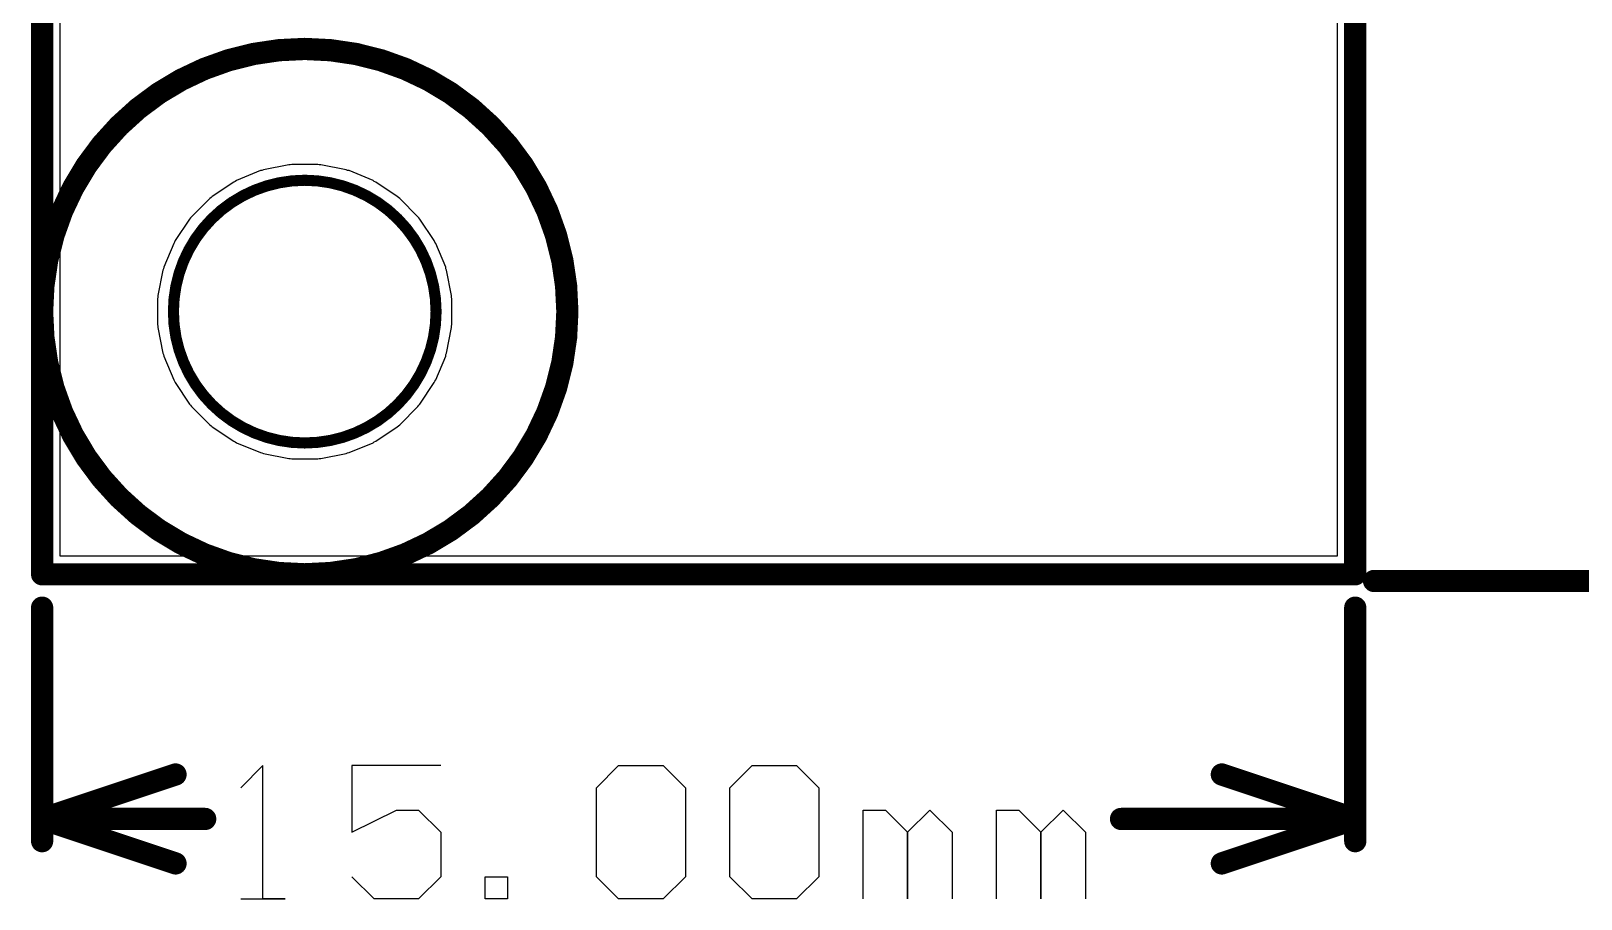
# Model space of a CAD drawing. Header units: millimetres. Extents: x -1.06 to 3.49, y -0.26 to 2.81.
# Drawn here: x -0.123 to 0.574, y -0.264 to 0.126 of the extents above; entities that cross this region are included whole.
import ezdxf

# ---------------------------------------------------------------- set-up
doc = ezdxf.new("R2010")
doc.units = ezdxf.units.MM
doc.header["$MEASUREMENT"] = 0
for name, color, linetype in [('BottomLayer', 5, 'Continuous'), ('Mechanical1', 6, 'Continuous'), ('Mechanical2', 216, 'Continuous'), ('MultiLayer', 9, 'Continuous'), ('TopLayer', 1, 'Continuous')]:
    doc.layers.add(name, color=color, linetype=linetype)

msp = doc.modelspace()

# ---------------------------------------------------------------- linework, layer by layer
at = {"layer": 'BottomLayer'}
for p, q in [((-0.10995, -0.10995), (-0.10995, 0.35433)), ((0.46428, 0.35433), (0.46428, -0.10995)), ((-0.01996, 0.06338), (-0.0307, 0.05893)), ((-0.01927, 0.06352), (-0.01996, 0.06338)), ((-0.01862, 0.06379), (-0.01927, 0.06352)), ((-0.00721, 0.06606), (-0.01862, 0.06379)), ((-0.00651, 0.06606), (-0.00721, 0.06606)), ((-0.00582, 0.06619), (-0.00651, 0.06606)), ((0.00582, 0.06619), (-0.00582, 0.06619)), ((0.00651, 0.06606), (0.00582, 0.06619)), ((0.00721, 0.06606), (0.00651, 0.06606)), ((0.01862, 0.06379), (0.00721, 0.06606)), ((0.01927, 0.06352), (0.01862, 0.06379)), ((0.01996, 0.06338), (0.01927, 0.06352)), ((0.0307, 0.05893), (0.01996, 0.06338)), ((-0.03194, 0.05827), (-0.04161, 0.05181)), ((-0.03129, 0.05854), (-0.03194, 0.05827)), ((-0.0307, 0.05893), (-0.03129, 0.05854)), ((0.03129, 0.05854), (0.0307, 0.05893)), ((0.03194, 0.05827), (0.03129, 0.05854)), ((0.04161, 0.05181), (0.03194, 0.05827)), ((-0.04269, 0.05092), (-0.05092, 0.04269)), ((-0.04211, 0.05131), (-0.04269, 0.05092)), ((-0.04161, 0.05181), (-0.04211, 0.05131)), ((0.04211, 0.05131), (0.04161, 0.05181)), ((0.04269, 0.05092), (0.04211, 0.05131)), ((0.05092, 0.04269), (0.04269, 0.05092)), ((-0.05131, 0.04211), (-0.05181, 0.04161)), ((-0.05092, 0.04269), (-0.05131, 0.04211)), ((0.05131, 0.04211), (0.05092, 0.04269)), ((0.05181, 0.04161), (0.05131, 0.04211)), ((-0.05181, 0.04161), (-0.05827, 0.03194)), ((0.05827, 0.03194), (0.05181, 0.04161)), ((-0.05893, 0.0307), (-0.06338, 0.01996)), ((-0.05854, 0.03129), (-0.05893, 0.0307)), ((-0.05827, 0.03194), (-0.05854, 0.03129)), ((0.05854, 0.03129), (0.05827, 0.03194)), ((0.05893, 0.0307), (0.05854, 0.03129)), ((0.06338, 0.01996), (0.05893, 0.0307)), ((-0.06379, 0.01862), (-0.06606, 0.00721)), ((-0.06352, 0.01927), (-0.06379, 0.01862)), ((-0.06338, 0.01996), (-0.06352, 0.01927)), ((0.06352, 0.01927), (0.06338, 0.01996)), ((0.06379, 0.01862), (0.06352, 0.01927)), ((0.06606, 0.00721), (0.06379, 0.01862)), ((-0.06606, 0.00721), (-0.06606, 0.00651)), ((0.06606, 0.00651), (0.06606, 0.00721)), ((-0.06606, 0.00651), (-0.06619, 0.00582)), ((-0.06619, 0.00582), (-0.06619, -0.00582)), ((0.06619, 0.00582), (0.06606, 0.00651)), ((0.06619, -0.00582), (0.06619, 0.00582)), ((-0.06619, -0.00582), (-0.06606, -0.00651)), ((-0.06606, -0.00651), (-0.06606, -0.00721)), ((0.06606, -0.00651), (0.06619, -0.00582)), ((0.06606, -0.00721), (0.06606, -0.00651)), ((-0.06606, -0.00721), (-0.06379, -0.01862)), ((0.06379, -0.01862), (0.06606, -0.00721)), ((-0.06379, -0.01862), (-0.06352, -0.01927)), ((-0.06352, -0.01927), (-0.06338, -0.01996)), ((-0.06338, -0.01996), (-0.05893, -0.0307)), ((0.05893, -0.0307), (0.06338, -0.01996)), ((0.06338, -0.01996), (0.06352, -0.01927)), ((0.06352, -0.01927), (0.06379, -0.01862)), ((-0.05893, -0.0307), (-0.05854, -0.03129)), ((-0.05854, -0.03129), (-0.05827, -0.03194)), ((-0.05827, -0.03194), (-0.05181, -0.04161)), ((0.05181, -0.04161), (0.05827, -0.03194)), ((0.05827, -0.03194), (0.05854, -0.03129)), ((0.05854, -0.03129), (0.05893, -0.0307)), ((-0.05181, -0.04161), (-0.05131, -0.04211)), ((0.05131, -0.04211), (0.05181, -0.04161)), ((-0.05131, -0.04211), (-0.05092, -0.04269)), ((-0.05092, -0.04269), (-0.04269, -0.05092)), ((0.04269, -0.05092), (0.05092, -0.04269)), ((0.05092, -0.04269), (0.05131, -0.04211)), ((-0.04269, -0.05092), (-0.04211, -0.05131)), ((-0.04211, -0.05131), (-0.04161, -0.05181)), ((-0.04161, -0.05181), (-0.03194, -0.05827)), ((0.03194, -0.05827), (0.04161, -0.05181)), ((0.04161, -0.05181), (0.04211, -0.05131)), ((0.04211, -0.05131), (0.04269, -0.05092)), ((-0.03194, -0.05827), (-0.03129, -0.05854)), ((-0.03129, -0.05854), (-0.0307, -0.05893)), ((-0.0307, -0.05893), (-0.01996, -0.06338)), ((0.01996, -0.06338), (0.0307, -0.05893)), ((0.0307, -0.05893), (0.03129, -0.05854)), ((0.03129, -0.05854), (0.03194, -0.05827)), ((-0.01996, -0.06338), (-0.01927, -0.06352)), ((-0.01927, -0.06352), (-0.01862, -0.06379)), ((-0.01862, -0.06379), (-0.00721, -0.06606)), ((-0.00721, -0.06606), (-0.00651, -0.06606)), ((-0.00651, -0.06606), (-0.00582, -0.06619)), ((-0.00582, -0.06619), (0.00582, -0.06619)), ((0.00582, -0.06619), (0.00651, -0.06606)), ((0.00651, -0.06606), (0.00721, -0.06606)), ((0.00721, -0.06606), (0.01862, -0.06379)), ((0.01862, -0.06379), (0.01927, -0.06352)), ((0.01927, -0.06352), (0.01996, -0.06338)), ((0.46428, -0.10995), (-0.10995, -0.10995))]:
    msp.add_line(p, q, dxfattribs=at)
at = {"layer": 'Mechanical1'}
for p, q in [((-0.01878, -0.20412), (-0.02877, -0.21412)), ((-0.01878, -0.2641), (-0.01878, -0.20412)), ((0.0612, -0.20412), (0.02121, -0.20412)), ((0.02121, -0.20412), (0.02121, -0.23411)), ((0.13117, -0.21412), (0.14117, -0.20412)), ((0.14117, -0.20412), (0.16117, -0.20412)), ((0.16117, -0.20412), (0.17116, -0.21412)), ((0.19116, -0.21412), (0.20115, -0.20412)), ((0.20115, -0.20412), (0.22115, -0.20412)), ((0.22115, -0.20412), (0.23114, -0.21412)), ((0.13117, -0.2541), (0.13117, -0.21412)), ((0.17116, -0.21412), (0.17116, -0.2541)), ((0.19116, -0.2541), (0.19116, -0.21412)), ((0.23114, -0.21412), (0.23114, -0.2541)), ((0.02121, -0.23411), (0.0412, -0.22411)), ((0.0412, -0.22411), (0.0512, -0.22411)), ((0.0512, -0.22411), (0.0612, -0.23411)), ((0.25114, -0.2641), (0.25114, -0.22411)), ((0.25114, -0.22411), (0.26113, -0.22411)), ((0.26113, -0.22411), (0.27113, -0.23411)), ((0.27113, -0.23411), (0.28113, -0.22411)), ((0.28113, -0.22411), (0.29112, -0.23411)), ((0.31112, -0.2641), (0.31112, -0.22411)), ((0.31112, -0.22411), (0.32111, -0.22411)), ((0.32111, -0.22411), (0.33111, -0.23411)), ((0.33111, -0.23411), (0.34111, -0.22411)), ((0.34111, -0.22411), (0.3511, -0.23411)), ((0.0612, -0.23411), (0.0612, -0.2541)), ((0.27113, -0.23411), (0.27113, -0.2641)), ((0.27113, -0.2641), (0.27113, -0.23411)), ((0.29112, -0.23411), (0.29112, -0.2641)), ((0.33111, -0.23411), (0.33111, -0.2641)), ((0.33111, -0.2641), (0.33111, -0.23411)), ((0.3511, -0.23411), (0.3511, -0.2641)), ((0.03121, -0.2641), (0.02121, -0.2541)), ((0.0612, -0.2541), (0.0512, -0.2641)), ((0.08119, -0.2641), (0.08119, -0.2541)), ((0.08119, -0.2541), (0.09119, -0.2541)), ((0.09119, -0.2541), (0.09119, -0.2641)), ((0.14117, -0.2641), (0.13117, -0.2541)), ((0.17116, -0.2541), (0.16117, -0.2641)), ((0.20115, -0.2641), (0.19116, -0.2541)), ((0.23114, -0.2541), (0.22115, -0.2641)), ((-0.02877, -0.2641), (-0.00878, -0.2641)), ((-0.00878, -0.2641), (-0.01878, -0.2641)), ((0.0512, -0.2641), (0.03121, -0.2641)), ((0.09119, -0.2641), (0.08119, -0.2641)), ((0.16117, -0.2641), (0.14117, -0.2641)), ((0.22115, -0.2641), (0.20115, -0.2641))]:
    msp.add_line(p, q, dxfattribs=at)
at = {"layer": 'Mechanical1', "const_width": 0.01}
for points in [[(0, -0.11811, -1), (0, 0.11811)], [(0, 0.11811, -1), (0, -0.11811)]]:
    msp.add_lwpolyline(points, format="xyb", dxfattribs=at)
at = {"layer": 'Mechanical1', "const_width": 0.005}
for points in [[(-0.0025, 0.11811, 1), (0.0025, 0.11811, 1)], [(-0.0025, 0.11811, 1), (0.0025, 0.11811, 1)], [(-0.0025, -0.11811, 1), (0.0025, -0.11811, 1)], [(-0.0025, -0.11811, 1), (0.0025, -0.11811, 1)], [(0.47839, -0.12111, 1), (0.48339, -0.12111, 1)], [(-0.12061, -0.13311, 1), (-0.11561, -0.13311, 1)], [(0.46994, -0.13311, 1), (0.47494, -0.13311, 1)], [(-0.06061, -0.20811, 1), (-0.05561, -0.20811, 1)], [(0.40994, -0.20811, 1), (0.41494, -0.20811, 1)], [(-0.12061, -0.22811, 1), (-0.11561, -0.22811, 1)], [(-0.12061, -0.22811, 1), (-0.11561, -0.22811, 1)], [(-0.12061, -0.22811, 1), (-0.11561, -0.22811, 1)], [(-0.04727, -0.22811, 1), (-0.04227, -0.22811, 1)], [(0.3646, -0.22811, 1), (0.3696, -0.22811, 1)], [(0.46994, -0.22811, 1), (0.47494, -0.22811, 1)], [(0.46994, -0.22811, 1), (0.47494, -0.22811, 1)], [(0.46994, -0.22811, 1), (0.47494, -0.22811, 1)], [(-0.12061, -0.23811, 1), (-0.11561, -0.23811, 1)], [(0.46994, -0.23811, 1), (0.47494, -0.23811, 1)], [(-0.06061, -0.24811, 1), (-0.05561, -0.24811, 1)], [(0.40994, -0.24811, 1), (0.41494, -0.24811, 1)]]:
    msp.add_lwpolyline(points, format="xyb", close=True, dxfattribs=at)
at = {"layer": 'Mechanical1', "const_width": 0.01}
for points in [[(0.48089, -0.12111), (0.94589, -0.12111)], [(-0.11811, -0.23811), (-0.11811, -0.13311)], [(0.47244, -0.23811), (0.47244, -0.13311)], [(-0.11811, -0.22811), (-0.05811, -0.20811)], [(0.41244, -0.20811), (0.47244, -0.22811)], [(-0.11811, -0.22811), (-0.05811, -0.24811)], [(-0.11811, -0.22811), (-0.04477, -0.22811)], [(0.3671, -0.22811), (0.47244, -0.22811)], [(0.41244, -0.24811), (0.47244, -0.22811)]]:
    msp.add_lwpolyline(points, dxfattribs=at)
at = {"layer": 'Mechanical2', "const_width": 0.01}
for points in [[(-0.11811, 0), (-0.11811, 0.35433)], [(0.47244, -0.11811), (0.47244, 0.35433)], [(-0.11811, -0.11811), (-0.11811, 0)], [(-0.11811, -0.11811), (0, -0.11811)], [(0, -0.11811), (0.47244, -0.11811)]]:
    msp.add_lwpolyline(points, dxfattribs=at)
at = {"layer": 'Mechanical2'}
for points, const_width in [([(0.05906, 0, 1), (-0.05906, 0, 1)], 0.005), ([(-0.12061, 0, 1), (-0.11561, 0, 1)], 0.005), ([(-0.12061, 0, 1), (-0.11561, 0, 1)], 0.005), ([(-0.06031, 0, 1), (-0.05781, 0, 1)], 0.0025), ([(0.05781, 0, 1), (0.06031, 0, 1)], 0.0025), ([(-0.12061, -0.11811, 1), (-0.11561, -0.11811, 1)], 0.005), ([(-0.12061, -0.11811, 1), (-0.11561, -0.11811, 1)], 0.005), ([(-0.0025, -0.11811, 1), (0.0025, -0.11811, 1)], 0.005), ([(-0.0025, -0.11811, 1), (0.0025, -0.11811, 1)], 0.005), ([(0.46994, -0.11811, 1), (0.47494, -0.11811, 1)], 0.005), ([(0.46994, -0.11811, 1), (0.47494, -0.11811, 1)], 0.005)]:
    msp.add_lwpolyline(points, format="xyb", close=True, dxfattribs=dict(at, const_width=const_width))
at = {"layer": 'MultiLayer'}
for p, q in [((-0.01723, 0.05679), (-0.02797, 0.05233)), ((-0.00582, 0.05906), (-0.01723, 0.05679)), ((0, 0.05906), (-0.00582, 0.05906)), ((0.00582, 0.05906), (0, 0.05906)), ((0.01723, 0.05679), (0.00582, 0.05906)), ((0.02797, 0.05233), (0.01723, 0.05679)), ((-0.02797, 0.05233), (-0.03765, 0.04587)), ((0.03765, 0.04587), (0.02797, 0.05233)), ((-0.03765, 0.04587), (-0.04587, 0.03765)), ((0.04587, 0.03765), (0.03765, 0.04587)), ((-0.04587, 0.03765), (-0.05233, 0.02797)), ((0.05233, 0.02797), (0.04587, 0.03765)), ((-0.05233, 0.02797), (-0.05679, 0.01723)), ((0.05679, 0.01723), (0.05233, 0.02797)), ((-0.05679, 0.01723), (-0.05906, 0.00582)), ((0.05906, 0.00582), (0.05679, 0.01723)), ((-0.05906, 0.00582), (-0.05906, 0)), ((-0.05906, 0), (-0.05906, 0)), ((-0.05906, 0), (-0.05906, -0.00582)), ((0.05906, 0), (0.05906, 0.00582)), ((0.05906, -0.00582), (0.05906, 0)), ((-0.05906, -0.00582), (-0.05679, -0.01723)), ((0.05679, -0.01723), (0.05906, -0.00582)), ((-0.05679, -0.01723), (-0.05233, -0.02797)), ((0.05233, -0.02797), (0.05679, -0.01723)), ((-0.05233, -0.02797), (-0.04587, -0.03765)), ((0.04587, -0.03765), (0.05233, -0.02797)), ((-0.04587, -0.03765), (-0.03765, -0.04587)), ((0.03765, -0.04587), (0.04587, -0.03765)), ((-0.03765, -0.04587), (-0.02797, -0.05233)), ((0.02797, -0.05233), (0.03765, -0.04587)), ((-0.02797, -0.05233), (-0.01723, -0.05679)), ((0.01723, -0.05679), (0.02797, -0.05233)), ((-0.01723, -0.05679), (-0.00582, -0.05906)), ((-0.00582, -0.05906), (0, -0.05906)), ((0, -0.05906), (0.00582, -0.05906)), ((0.00582, -0.05906), (0.01723, -0.05679))]:
    msp.add_line(p, q, dxfattribs=at)
at = {"layer": 'TopLayer'}
for p, q in [((-0.10995, -0.10995), (-0.10995, 0.35433)), ((0.46428, 0.35433), (0.46428, -0.10995)), ((-0.01996, 0.06338), (-0.0307, 0.05893)), ((-0.01927, 0.06352), (-0.01996, 0.06338)), ((-0.01862, 0.06379), (-0.01927, 0.06352)), ((-0.00721, 0.06606), (-0.01862, 0.06379)), ((-0.00651, 0.06606), (-0.00721, 0.06606)), ((-0.00582, 0.06619), (-0.00651, 0.06606)), ((0.00582, 0.06619), (-0.00582, 0.06619)), ((0.00651, 0.06606), (0.00582, 0.06619)), ((0.00721, 0.06606), (0.00651, 0.06606)), ((0.01862, 0.06379), (0.00721, 0.06606)), ((0.01927, 0.06352), (0.01862, 0.06379)), ((0.01996, 0.06338), (0.01927, 0.06352)), ((0.0307, 0.05893), (0.01996, 0.06338)), ((-0.03194, 0.05827), (-0.04161, 0.05181)), ((-0.03129, 0.05854), (-0.03194, 0.05827)), ((-0.0307, 0.05893), (-0.03129, 0.05854)), ((0.03129, 0.05854), (0.0307, 0.05893)), ((0.03194, 0.05827), (0.03129, 0.05854)), ((0.04161, 0.05181), (0.03194, 0.05827)), ((-0.04269, 0.05092), (-0.05092, 0.04269)), ((-0.04211, 0.05131), (-0.04269, 0.05092)), ((-0.04161, 0.05181), (-0.04211, 0.05131)), ((0.04211, 0.05131), (0.04161, 0.05181)), ((0.04269, 0.05092), (0.04211, 0.05131)), ((0.05092, 0.04269), (0.04269, 0.05092)), ((-0.05131, 0.04211), (-0.05181, 0.04161)), ((-0.05092, 0.04269), (-0.05131, 0.04211)), ((0.05131, 0.04211), (0.05092, 0.04269)), ((0.05181, 0.04161), (0.05131, 0.04211)), ((-0.05181, 0.04161), (-0.05827, 0.03194)), ((0.05827, 0.03194), (0.05181, 0.04161)), ((-0.05893, 0.0307), (-0.06338, 0.01996)), ((-0.05854, 0.03129), (-0.05893, 0.0307)), ((-0.05827, 0.03194), (-0.05854, 0.03129)), ((0.05854, 0.03129), (0.05827, 0.03194)), ((0.05893, 0.0307), (0.05854, 0.03129)), ((0.06338, 0.01996), (0.05893, 0.0307)), ((-0.06379, 0.01862), (-0.06606, 0.00721)), ((-0.06352, 0.01927), (-0.06379, 0.01862)), ((-0.06338, 0.01996), (-0.06352, 0.01927)), ((0.06352, 0.01927), (0.06338, 0.01996)), ((0.06379, 0.01862), (0.06352, 0.01927)), ((0.06606, 0.00721), (0.06379, 0.01862)), ((-0.06606, 0.00721), (-0.06606, 0.00651)), ((0.06606, 0.00651), (0.06606, 0.00721)), ((-0.06606, 0.00651), (-0.06619, 0.00582)), ((-0.06619, 0.00582), (-0.06619, -0.00582)), ((0.06619, 0.00582), (0.06606, 0.00651)), ((0.06619, -0.00582), (0.06619, 0.00582)), ((-0.06619, -0.00582), (-0.06606, -0.00651)), ((-0.06606, -0.00651), (-0.06606, -0.00721)), ((0.06606, -0.00651), (0.06619, -0.00582)), ((0.06606, -0.00721), (0.06606, -0.00651)), ((-0.06606, -0.00721), (-0.06379, -0.01862)), ((0.06379, -0.01862), (0.06606, -0.00721)), ((-0.06379, -0.01862), (-0.06352, -0.01927)), ((-0.06352, -0.01927), (-0.06338, -0.01996)), ((-0.06338, -0.01996), (-0.05893, -0.0307)), ((0.05893, -0.0307), (0.06338, -0.01996)), ((0.06338, -0.01996), (0.06352, -0.01927)), ((0.06352, -0.01927), (0.06379, -0.01862)), ((-0.05893, -0.0307), (-0.05854, -0.03129)), ((-0.05854, -0.03129), (-0.05827, -0.03194)), ((-0.05827, -0.03194), (-0.05181, -0.04161)), ((0.05181, -0.04161), (0.05827, -0.03194)), ((0.05827, -0.03194), (0.05854, -0.03129)), ((0.05854, -0.03129), (0.05893, -0.0307)), ((-0.05181, -0.04161), (-0.05131, -0.04211)), ((0.05131, -0.04211), (0.05181, -0.04161)), ((-0.05131, -0.04211), (-0.05092, -0.04269)), ((-0.05092, -0.04269), (-0.04269, -0.05092)), ((0.04269, -0.05092), (0.05092, -0.04269)), ((0.05092, -0.04269), (0.05131, -0.04211)), ((-0.04269, -0.05092), (-0.04211, -0.05131)), ((-0.04211, -0.05131), (-0.04161, -0.05181)), ((-0.04161, -0.05181), (-0.03194, -0.05827)), ((0.03194, -0.05827), (0.04161, -0.05181)), ((0.04161, -0.05181), (0.04211, -0.05131)), ((0.04211, -0.05131), (0.04269, -0.05092)), ((-0.03194, -0.05827), (-0.03129, -0.05854)), ((-0.03129, -0.05854), (-0.0307, -0.05893)), ((-0.0307, -0.05893), (-0.01996, -0.06338)), ((0.01996, -0.06338), (0.0307, -0.05893)), ((0.0307, -0.05893), (0.03129, -0.05854)), ((0.03129, -0.05854), (0.03194, -0.05827)), ((-0.01996, -0.06338), (-0.01927, -0.06352)), ((-0.01927, -0.06352), (-0.01862, -0.06379)), ((-0.01862, -0.06379), (-0.00721, -0.06606)), ((-0.00721, -0.06606), (-0.00651, -0.06606)), ((-0.00651, -0.06606), (-0.00582, -0.06619)), ((-0.00582, -0.06619), (0.00582, -0.06619)), ((0.00582, -0.06619), (0.00651, -0.06606)), ((0.00651, -0.06606), (0.00721, -0.06606)), ((0.00721, -0.06606), (0.01862, -0.06379)), ((0.01862, -0.06379), (0.01927, -0.06352)), ((0.01927, -0.06352), (0.01996, -0.06338)), ((0.46428, -0.10995), (-0.10995, -0.10995))]:
    msp.add_line(p, q, dxfattribs=at)

doc.saveas('drawing.dxf')
